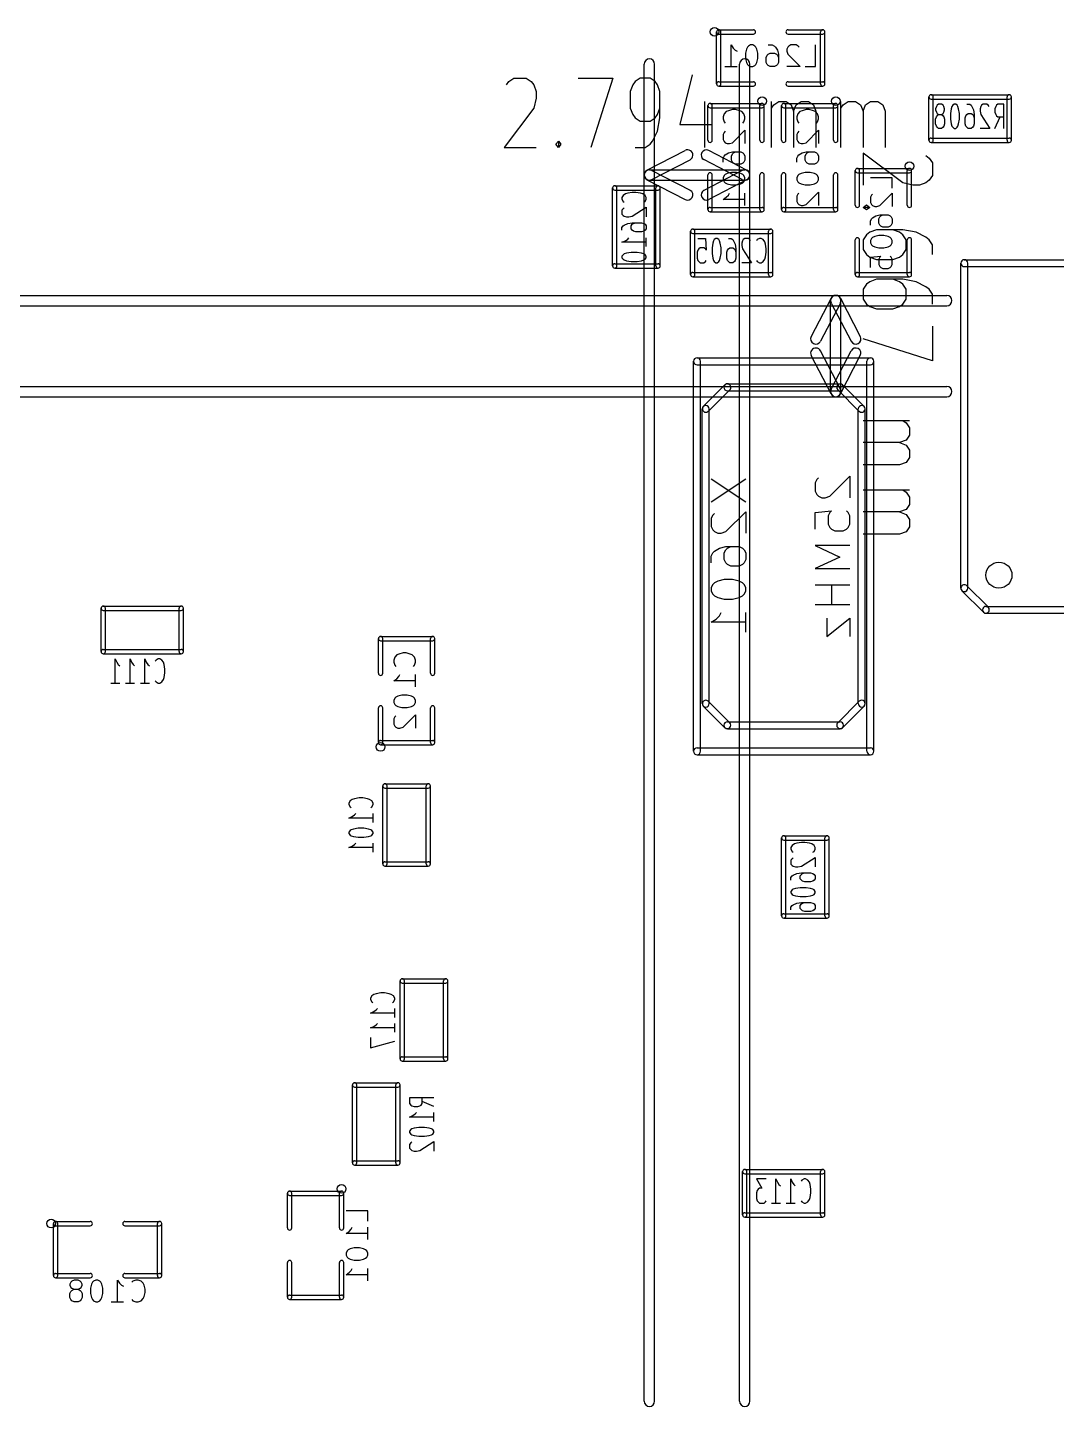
# Model space of a CAD drawing. Extents: x -29274 to 69862, y 24345 to 162744.
# Drawn here: x 21227 to 33095, y 53661 to 69570 of the extents above; entities that cross this region are included whole.
import ezdxf

# ---------------------------------------------------------------- set-up
doc = ezdxf.new("R2010")
doc.units = 0
doc.layers.add('BLACK', color=1, linetype='CONTINUOUS')

msp = doc.modelspace()

# ---------------------------------------------------------------- linework, layer by layer
at = {"layer": 'BLACK'}
for p, q in [((29200, 69545), (29600, 69545)), ((30000, 69545), (30400, 69545)), ((29175, 68920), (29175, 69520)), ((29200, 69495), (29600, 69495)), ((29225, 68920), (29225, 69520)), ((29342, 69119), (29342, 69369)), ((29342, 69369), (29366, 69333)), ((29568, 69369), (29544, 69357)), ((29592, 69369), (29568, 69369)), ((29616, 69357), (29592, 69369)), ((29770, 69369), (29818, 69369)), ((29818, 69369), (29842, 69357)), ((30000, 69495), (30400, 69495)), ((30032, 69369), (30008, 69357)), ((30092, 69369), (30032, 69369)), ((30115, 69357), (30092, 69369)), ((30317, 69119), (30317, 69369)), ((30375, 68920), (30375, 69520)), ((30425, 68920), (30425, 69520)), ((29366, 69333), (29390, 69309)), ((29390, 69309), (29413, 69297)), ((29520, 69321), (29509, 69274)), ((29509, 69274), (29509, 69214)), ((29509, 69214), (29520, 69166)), ((29532, 69345), (29520, 69321)), ((29544, 69357), (29532, 69345)), ((29628, 69345), (29616, 69357)), ((29639, 69321), (29628, 69345)), ((29651, 69274), (29639, 69321)), ((29639, 69166), (29651, 69214)), ((29651, 69214), (29651, 69274)), ((29747, 69226), (29758, 69250)), ((29747, 69166), (29747, 69226)), ((29758, 69250), (29770, 69262)), ((29770, 69262), (29794, 69274)), ((29794, 69274), (29842, 69274)), ((29842, 69357), (29854, 69345)), ((29842, 69274), (29866, 69262)), ((29854, 69345), (29877, 69309)), ((29866, 69262), (29877, 69250)), ((29877, 69309), (29889, 69262)), ((29877, 69250), (29889, 69226)), ((29889, 69262), (29889, 69166)), ((29996, 69345), (29985, 69321)), ((29985, 69321), (29985, 69297)), ((29985, 69297), (29996, 69262)), ((30008, 69357), (29996, 69345)), ((29996, 69262), (30139, 69119)), ((30127, 69345), (30115, 69357)), ((28340, 53721), (28340, 69149)), ((28460, 53721), (28460, 69149)), ((29271, 69119), (29413, 69119)), ((29440, 53721), (29440, 69149)), ((29520, 69166), (29532, 69143)), ((29532, 69143), (29544, 69131)), ((29544, 69131), (29568, 69119)), ((29560, 53721), (29560, 69149)), ((29568, 69119), (29592, 69119)), ((29592, 69119), (29616, 69131)), ((29616, 69131), (29628, 69143)), ((29628, 69143), (29639, 69166)), ((29758, 69143), (29747, 69166)), ((29770, 69131), (29758, 69143)), ((29794, 69119), (29770, 69131)), ((29842, 69119), (29794, 69119)), ((29866, 69131), (29842, 69119)), ((29877, 69143), (29866, 69131)), ((29889, 69166), (29877, 69143)), ((30139, 69119), (29985, 69119)), ((30198, 69119), (30317, 69119)), ((26751, 68909), (26780, 68947)), ((26780, 68947), (26837, 68985)), ((26837, 68985), (26980, 68985)), ((26980, 68985), (27037, 68947)), ((27037, 68947), (27066, 68909)), ((27066, 68909), (27094, 68833)), ((27580, 68985), (27980, 68985)), ((27980, 68985), (27723, 68185)), ((28208, 68909), (28179, 68833)), ((28236, 68947), (28208, 68909)), ((28294, 68985), (28236, 68947)), ((28408, 68985), (28294, 68985)), ((28465, 68947), (28408, 68985)), ((28494, 68909), (28465, 68947)), ((28522, 68833), (28494, 68909)), ((28893, 69023), (28750, 68452)), ((29200, 68945), (29600, 68945)), ((29200, 68895), (29600, 68895)), ((30000, 68945), (30400, 68945)), ((30000, 68895), (30400, 68895)), ((27094, 68757), (27066, 68642)), ((27094, 68833), (27094, 68757)), ((28179, 68833), (28179, 68642)), ((28522, 68528), (28522, 68833)), ((31625, 68270), (31625, 68770)), ((31650, 68795), (32550, 68795)), ((31650, 68745), (32550, 68745)), ((31675, 68270), (31675, 68770)), ((32525, 68270), (32525, 68770)), ((32575, 68270), (32575, 68770)), ((27066, 68642), (26723, 68185)), ((28179, 68642), (28208, 68566)), ((28494, 68566), (28522, 68642)), ((29036, 68719), (29036, 68185)), ((29075, 68270), (29075, 68670)), ((29100, 68695), (29700, 68695)), ((29100, 68645), (29700, 68645)), ((29125, 68270), (29125, 68670)), ((29263, 68576), (29251, 68540)), ((29287, 68600), (29263, 68576)), ((29311, 68611), (29287, 68600)), ((29358, 68623), (29311, 68611)), ((29394, 68623), (29358, 68623)), ((29442, 68611), (29394, 68623)), ((29465, 68600), (29442, 68611)), ((29489, 68576), (29465, 68600)), ((29501, 68540), (29489, 68576)), ((29675, 68270), (29675, 68670)), ((29725, 68270), (29725, 68670)), ((29807, 68185), (29807, 68719)), ((29807, 68642), (29835, 68680)), ((29835, 68680), (29893, 68719)), ((29893, 68719), (29978, 68719)), ((29925, 68270), (29925, 68670)), ((29950, 68695), (30550, 68695)), ((29950, 68645), (30550, 68645)), ((29975, 68270), (29975, 68670)), ((29978, 68719), (30035, 68680)), ((30035, 68680), (30064, 68604)), ((30064, 68604), (30093, 68680)), ((30064, 68604), (30064, 68185)), ((30093, 68680), (30150, 68719)), ((30113, 68576), (30101, 68540)), ((30137, 68600), (30113, 68576)), ((30161, 68611), (30137, 68600)), ((30150, 68719), (30235, 68719)), ((30208, 68623), (30161, 68611)), ((30244, 68623), (30208, 68623)), ((30235, 68719), (30293, 68680)), ((30292, 68611), (30244, 68623)), ((30315, 68600), (30292, 68611)), ((30293, 68680), (30321, 68604)), ((30339, 68576), (30315, 68600)), ((30321, 68604), (30321, 68185)), ((30351, 68540), (30339, 68576)), ((30525, 68270), (30525, 68670)), ((30575, 68270), (30575, 68670)), ((30607, 68185), (30607, 68719)), ((30607, 68642), (30635, 68680)), ((30635, 68680), (30693, 68719)), ((30693, 68719), (30778, 68719)), ((30778, 68719), (30835, 68680)), ((30835, 68680), (30864, 68604)), ((30864, 68604), (30893, 68680)), ((30864, 68604), (30864, 68185)), ((30893, 68680), (30950, 68719)), ((30950, 68719), (31035, 68719)), ((31035, 68719), (31093, 68680)), ((31093, 68680), (31121, 68604)), ((31121, 68604), (31121, 68185)), ((31710, 68660), (31702, 68633)), ((31702, 68633), (31702, 68620)), ((31702, 68620), (31710, 68593)), ((31719, 68673), (31710, 68660)), ((31710, 68593), (31719, 68580)), ((31736, 68687), (31719, 68673)), ((31719, 68580), (31736, 68567)), ((31770, 68687), (31736, 68687)), ((31788, 68673), (31770, 68687)), ((31770, 68567), (31788, 68580)), ((31796, 68660), (31788, 68673)), ((31788, 68580), (31796, 68593)), ((31805, 68633), (31796, 68660)), ((31796, 68593), (31805, 68620)), ((31805, 68620), (31805, 68633)), ((31881, 68633), (31873, 68580)), ((31873, 68580), (31873, 68513)), ((31890, 68660), (31881, 68633)), ((31899, 68673), (31890, 68660)), ((31916, 68687), (31899, 68673)), ((31933, 68687), (31916, 68687)), ((31950, 68673), (31933, 68687)), ((31959, 68660), (31950, 68673)), ((31967, 68633), (31959, 68660)), ((31976, 68580), (31967, 68633)), ((31976, 68513), (31976, 68580)), ((32061, 68687), (32095, 68687)), ((32061, 68567), (32078, 68580)), ((32078, 68580), (32112, 68580)), ((32095, 68687), (32112, 68673)), ((32112, 68673), (32121, 68660)), ((32112, 68580), (32130, 68567)), ((32121, 68660), (32138, 68620)), ((32138, 68620), (32147, 68567)), ((32223, 68660), (32215, 68633)), ((32215, 68633), (32215, 68607)), ((32215, 68607), (32223, 68567)), ((32232, 68673), (32223, 68660)), ((32249, 68687), (32232, 68673)), ((32292, 68687), (32249, 68687)), ((32309, 68673), (32292, 68687)), ((32318, 68660), (32309, 68673)), ((32395, 68660), (32386, 68633)), ((32386, 68633), (32386, 68593)), ((32386, 68593), (32395, 68567)), ((32403, 68673), (32395, 68660)), ((32421, 68687), (32403, 68673)), ((32489, 68687), (32421, 68687)), ((32489, 68407), (32489, 68687)), ((28208, 68566), (28236, 68528)), ((28236, 68528), (28294, 68490)), ((28294, 68490), (28408, 68490)), ((28408, 68490), (28465, 68528)), ((28465, 68528), (28494, 68566)), ((28494, 68376), (28522, 68528)), ((28750, 68452), (29122, 68452)), ((29251, 68540), (29251, 68516)), ((29251, 68516), (29263, 68481)), ((29263, 68481), (29275, 68469)), ((29477, 68469), (29489, 68481)), ((29489, 68481), (29501, 68516)), ((29501, 68516), (29501, 68540)), ((30101, 68540), (30101, 68516)), ((30101, 68516), (30113, 68481)), ((30113, 68481), (30125, 68469)), ((30327, 68469), (30339, 68481)), ((30339, 68481), (30351, 68516)), ((30351, 68516), (30351, 68540)), ((31702, 68513), (31710, 68540)), ((31702, 68460), (31702, 68513)), ((31710, 68433), (31702, 68460)), ((31710, 68540), (31719, 68553)), ((31719, 68420), (31710, 68433)), ((31719, 68553), (31736, 68567)), ((31736, 68407), (31719, 68420)), ((31736, 68567), (31770, 68567)), ((31770, 68567), (31788, 68553)), ((31788, 68420), (31770, 68407)), ((31788, 68553), (31796, 68540)), ((31796, 68433), (31788, 68420)), ((31796, 68540), (31805, 68513)), ((31805, 68460), (31796, 68433)), ((31805, 68513), (31805, 68460)), ((31873, 68513), (31881, 68460)), ((31881, 68460), (31890, 68433)), ((31890, 68433), (31899, 68420)), ((31899, 68420), (31916, 68407)), ((31933, 68407), (31950, 68420)), ((31950, 68420), (31959, 68433)), ((31959, 68433), (31967, 68460)), ((31967, 68460), (31976, 68513)), ((32044, 68527), (32052, 68553)), ((32044, 68460), (32044, 68527)), ((32052, 68433), (32044, 68460)), ((32052, 68553), (32061, 68567)), ((32061, 68420), (32052, 68433)), ((32078, 68407), (32061, 68420)), ((32130, 68420), (32112, 68407)), ((32130, 68567), (32138, 68553)), ((32138, 68433), (32130, 68420)), ((32138, 68553), (32147, 68527)), ((32147, 68460), (32138, 68433)), ((32147, 68567), (32147, 68460)), ((32223, 68567), (32326, 68407)), ((32386, 68407), (32446, 68540)), ((32395, 68567), (32403, 68553)), ((32403, 68553), (32421, 68540)), ((32421, 68540), (32489, 68540)), ((27322, 68223), (27351, 68261)), ((27351, 68261), (27379, 68223)), ((27351, 68261), (27351, 68185)), ((28408, 68223), (28436, 68261)), ((28436, 68261), (28494, 68376)), ((29263, 68361), (29251, 68338)), ((29251, 68338), (29251, 68278)), ((29251, 68278), (29263, 68254)), ((29275, 68373), (29263, 68361)), ((29263, 68254), (29275, 68242)), ((29358, 68242), (29501, 68385)), ((29501, 68385), (29501, 68231)), ((30113, 68361), (30101, 68338)), ((30101, 68338), (30101, 68278)), ((30101, 68278), (30113, 68254)), ((30125, 68373), (30113, 68361)), ((30113, 68254), (30125, 68242)), ((30208, 68242), (30351, 68385)), ((30351, 68385), (30351, 68231)), ((31650, 68295), (32550, 68295)), ((31770, 68407), (31736, 68407)), ((31916, 68407), (31933, 68407)), ((32112, 68407), (32078, 68407)), ((32326, 68407), (32215, 68407)), ((26723, 68185), (27094, 68185)), ((27351, 68185), (27322, 68223)), ((27379, 68223), (27351, 68185)), ((28236, 68185), (28351, 68185)), ((28351, 68185), (28408, 68223)), ((28372, 67923), (28814, 68152)), ((29527, 67922), (29085, 68152)), ((29263, 68088), (29275, 68100)), ((29275, 68242), (29299, 68231)), ((29275, 68100), (29311, 68123)), ((29299, 68231), (29323, 68231)), ((29311, 68123), (29358, 68135)), ((29323, 68231), (29358, 68242)), ((29346, 68088), (29358, 68112)), ((29358, 68135), (29454, 68135)), ((29358, 68112), (29370, 68123)), ((29370, 68123), (29394, 68135)), ((29454, 68135), (29477, 68123)), ((29477, 68123), (29489, 68112)), ((29489, 68112), (29501, 68088)), ((30113, 68088), (30125, 68100)), ((30125, 68242), (30149, 68231)), ((30125, 68100), (30161, 68123)), ((30149, 68231), (30173, 68231)), ((30161, 68123), (30208, 68135)), ((30173, 68231), (30208, 68242)), ((30196, 68088), (30208, 68112)), ((30208, 68135), (30304, 68135)), ((30208, 68112), (30220, 68123)), ((30220, 68123), (30244, 68135)), ((30304, 68135), (30327, 68123)), ((30327, 68123), (30339, 68112)), ((30339, 68112), (30351, 68088)), ((31323, 67779), (30866, 68122)), ((30866, 68122), (30866, 67751)), ((31590, 68094), (31628, 68065)), ((31650, 68245), (32550, 68245)), ((28428, 67816), (28870, 68045)), ((29471, 67816), (29029, 68046)), ((29251, 68064), (29263, 68088)), ((29251, 68016), (29251, 68064)), ((29346, 68040), (29346, 68088)), ((29358, 68016), (29346, 68040)), ((29370, 68004), (29358, 68016)), ((29394, 67993), (29370, 68004)), ((29454, 67993), (29394, 67993)), ((29477, 68004), (29454, 67993)), ((29489, 68016), (29477, 68004)), ((29501, 68040), (29489, 68016)), ((29501, 68088), (29501, 68040)), ((30101, 68064), (30113, 68088)), ((30101, 68016), (30101, 68064)), ((30196, 68040), (30196, 68088)), ((30208, 68016), (30196, 68040)), ((30220, 68004), (30208, 68016)), ((30244, 67993), (30220, 68004)), ((30304, 67993), (30244, 67993)), ((30327, 68004), (30304, 67993)), ((30339, 68016), (30327, 68004)), ((30351, 68040), (30339, 68016)), ((30351, 68088), (30351, 68040)), ((30800, 67945), (31400, 67945)), ((31628, 68065), (31666, 68008)), ((31666, 68008), (31666, 67865)), ((28372, 67815), (28814, 67586)), ((28400, 67929), (29500, 67929)), ((28400, 67809), (29500, 67809)), ((28428, 67922), (28870, 67693)), ((29471, 67922), (29029, 67692)), ((29075, 67470), (29075, 67870)), ((29527, 67816), (29085, 67586)), ((29125, 67470), (29125, 67870)), ((29263, 67862), (29251, 67838)), ((29251, 67838), (29251, 67814)), ((29251, 67814), (29263, 67790)), ((29275, 67874), (29263, 67862)), ((29263, 67790), (29275, 67778)), ((29299, 67885), (29275, 67874)), ((29275, 67778), (29299, 67766)), ((29346, 67897), (29299, 67885)), ((29406, 67897), (29346, 67897)), ((29454, 67885), (29406, 67897)), ((29477, 67874), (29454, 67885)), ((29454, 67766), (29477, 67778)), ((29489, 67862), (29477, 67874)), ((29477, 67778), (29489, 67790)), ((29501, 67838), (29489, 67862)), ((29489, 67790), (29501, 67814)), ((29501, 67814), (29501, 67838)), ((29675, 67470), (29675, 67870)), ((29725, 67470), (29725, 67870)), ((29925, 67470), (29925, 67870)), ((29975, 67470), (29975, 67870)), ((30113, 67862), (30101, 67838)), ((30101, 67838), (30101, 67814)), ((30101, 67814), (30113, 67790)), ((30125, 67874), (30113, 67862)), ((30113, 67790), (30125, 67778)), ((30149, 67885), (30125, 67874)), ((30125, 67778), (30149, 67766)), ((30196, 67897), (30149, 67885)), ((30256, 67897), (30196, 67897)), ((30304, 67885), (30256, 67897)), ((30327, 67874), (30304, 67885)), ((30304, 67766), (30327, 67778)), ((30339, 67862), (30327, 67874)), ((30327, 67778), (30339, 67790)), ((30351, 67838), (30339, 67862)), ((30339, 67790), (30351, 67814)), ((30351, 67814), (30351, 67838)), ((30525, 67470), (30525, 67870)), ((30575, 67470), (30575, 67870)), ((30775, 67520), (30775, 67920)), ((30800, 67895), (31400, 67895)), ((30825, 67520), (30825, 67920)), ((31201, 67837), (30951, 67837)), ((31201, 67718), (31201, 67837)), ((31438, 67751), (31323, 67779)), ((31375, 67520), (31375, 67920)), ((31425, 67520), (31425, 67920)), ((31590, 67779), (31514, 67751)), ((31628, 67808), (31590, 67779)), ((31666, 67865), (31628, 67808)), ((27975, 66820), (27975, 67720)), ((28000, 67745), (28500, 67745)), ((28000, 67695), (28500, 67695)), ((28025, 66820), (28025, 67720)), ((28097, 67633), (28083, 67608)), ((28123, 67651), (28097, 67633)), ((28150, 67659), (28123, 67651)), ((28203, 67668), (28150, 67659)), ((28243, 67668), (28203, 67668)), ((28297, 67659), (28243, 67668)), ((28323, 67651), (28297, 67659)), ((28350, 67633), (28323, 67651)), ((28363, 67608), (28350, 67633)), ((28475, 66820), (28475, 67720)), ((28525, 66820), (28525, 67720)), ((29287, 67612), (29311, 67636)), ((29299, 67766), (29346, 67755)), ((29311, 67636), (29323, 67659)), ((29346, 67755), (29406, 67755)), ((29406, 67755), (29454, 67766)), ((29501, 67517), (29501, 67659)), ((30113, 67647), (30101, 67624)), ((30101, 67624), (30101, 67564)), ((30125, 67659), (30113, 67647)), ((30149, 67766), (30196, 67755)), ((30196, 67755), (30256, 67755)), ((30208, 67528), (30351, 67671)), ((30256, 67755), (30304, 67766)), ((30351, 67671), (30351, 67517)), ((30963, 67635), (30951, 67612)), ((30975, 67647), (30963, 67635)), ((31058, 67516), (31201, 67659)), ((31201, 67659), (31201, 67505)), ((31514, 67751), (31438, 67751)), ((28083, 67608), (28083, 67591)), ((28083, 67591), (28097, 67565)), ((28097, 67479), (28083, 67462)), ((28083, 67462), (28083, 67419)), ((28097, 67565), (28110, 67556)), ((28110, 67488), (28097, 67479)), ((28203, 67393), (28363, 67496)), ((28337, 67556), (28350, 67565)), ((28350, 67565), (28363, 67591)), ((28363, 67591), (28363, 67608)), ((28363, 67496), (28363, 67385)), ((29100, 67495), (29700, 67495)), ((29251, 67588), (29287, 67612)), ((29501, 67588), (29251, 67588)), ((29950, 67495), (30550, 67495)), ((30101, 67564), (30113, 67540)), ((30113, 67540), (30125, 67528)), ((30125, 67528), (30149, 67517)), ((30149, 67517), (30173, 67517)), ((30173, 67517), (30208, 67528)), ((30866, 67494), (30904, 67523)), ((30904, 67466), (30866, 67494)), ((30942, 67494), (30866, 67494)), ((30904, 67523), (30942, 67494)), ((30942, 67494), (30904, 67466)), ((30951, 67612), (30951, 67552)), ((30951, 67552), (30963, 67528)), ((30963, 67528), (30975, 67516)), ((30975, 67516), (30999, 67505)), ((30999, 67505), (31023, 67505)), ((31023, 67505), (31058, 67516)), ((28083, 67419), (28097, 67402)), ((28097, 67402), (28110, 67393)), ((28110, 67393), (28137, 67385)), ((28110, 67291), (28150, 67308)), ((28137, 67385), (28163, 67385)), ((28150, 67308), (28203, 67317)), ((28163, 67385), (28203, 67393)), ((28190, 67282), (28203, 67300)), ((28203, 67317), (28310, 67317)), ((28203, 67300), (28217, 67308)), ((28217, 67308), (28243, 67317)), ((28310, 67317), (28337, 67308)), ((28337, 67308), (28350, 67300)), ((28350, 67300), (28363, 67282)), ((29100, 67445), (29700, 67445)), ((29950, 67445), (30550, 67445)), ((30951, 67338), (30963, 67362)), ((30951, 67290), (30951, 67338)), ((30963, 67362), (30975, 67374)), ((30975, 67374), (31011, 67397)), ((31011, 67397), (31058, 67409)), ((31046, 67362), (31058, 67386)), ((31046, 67314), (31046, 67362)), ((31058, 67290), (31046, 67314)), ((31058, 67409), (31154, 67409)), ((31058, 67386), (31070, 67397)), ((31070, 67397), (31094, 67409)), ((31154, 67409), (31177, 67397)), ((31177, 67397), (31189, 67386)), ((31189, 67386), (31201, 67362)), ((31201, 67314), (31189, 67290)), ((31201, 67362), (31201, 67314)), ((28083, 67265), (28097, 67282)), ((28083, 67231), (28083, 67265)), ((28097, 67282), (28110, 67291)), ((28150, 67129), (28163, 67146)), ((28190, 67248), (28190, 67282)), ((28203, 67231), (28190, 67248)), ((28217, 67222), (28203, 67231)), ((28243, 67214), (28217, 67222)), ((28310, 67214), (28243, 67214)), ((28337, 67222), (28310, 67214)), ((28350, 67231), (28337, 67222)), ((28363, 67248), (28350, 67231)), ((28363, 67282), (28363, 67248)), ((28363, 67043), (28363, 67146)), ((28875, 66720), (28875, 67220)), ((28900, 67245), (29800, 67245)), ((28900, 67195), (29800, 67195)), ((28925, 66720), (28925, 67220)), ((28960, 67137), (29046, 67137)), ((29046, 67137), (29055, 67003)), ((29166, 67137), (29149, 67123)), ((29183, 67137), (29166, 67137)), ((29200, 67123), (29183, 67137)), ((29311, 67137), (29345, 67137)), ((29345, 67137), (29362, 67123)), ((29499, 67137), (29482, 67123)), ((29542, 67137), (29499, 67137)), ((29559, 67123), (29542, 67137)), ((29671, 67137), (29645, 67123)), ((29688, 67137), (29671, 67137)), ((29713, 67123), (29688, 67137)), ((29775, 66720), (29775, 67220)), ((29825, 66720), (29825, 67220)), ((30904, 67180), (30866, 67122)), ((30942, 67208), (30904, 67180)), ((31019, 67237), (30942, 67208)), ((30963, 67136), (30951, 67112)), ((30975, 67148), (30963, 67136)), ((30999, 67159), (30975, 67148)), ((31046, 67171), (30999, 67159)), ((31323, 67237), (31019, 67237)), ((31106, 67171), (31046, 67171)), ((31070, 67278), (31058, 67290)), ((31094, 67267), (31070, 67278)), ((31154, 67267), (31094, 67267)), ((31154, 67159), (31106, 67171)), ((31177, 67278), (31154, 67267)), ((31177, 67148), (31154, 67159)), ((31189, 67290), (31177, 67278)), ((31189, 67136), (31177, 67148)), ((31201, 67112), (31189, 67136)), ((31285, 67208), (31209, 67237)), ((31323, 67180), (31285, 67208)), ((31476, 67208), (31323, 67237)), ((31361, 67122), (31323, 67180)), ((31590, 67151), (31476, 67208)), ((31628, 67122), (31590, 67151)), ((28083, 67094), (28123, 67111)), ((28363, 67094), (28083, 67094)), ((28123, 67111), (28150, 67129)), ((28960, 67003), (28952, 66977)), ((28952, 66977), (28952, 66910)), ((28969, 67017), (28960, 67003)), ((28986, 67030), (28969, 67017)), ((29029, 67030), (28986, 67030)), ((29046, 67017), (29029, 67030)), ((29055, 67003), (29046, 67017)), ((29131, 67083), (29123, 67030)), ((29123, 67030), (29123, 66963)), ((29140, 67110), (29131, 67083)), ((29149, 67123), (29140, 67110)), ((29209, 67110), (29200, 67123)), ((29217, 67083), (29209, 67110)), ((29226, 67030), (29217, 67083)), ((29226, 66963), (29226, 67030)), ((29294, 66977), (29302, 67003)), ((29294, 66910), (29294, 66977)), ((29302, 67003), (29311, 67017)), ((29311, 67017), (29328, 67030)), ((29328, 67030), (29362, 67030)), ((29362, 67123), (29371, 67110)), ((29362, 67030), (29380, 67017)), ((29371, 67110), (29388, 67070)), ((29380, 67017), (29388, 67003)), ((29388, 67070), (29397, 67017)), ((29388, 67003), (29397, 66977)), ((29397, 67017), (29397, 66910)), ((29473, 67110), (29465, 67083)), ((29465, 67083), (29465, 67057)), ((29465, 67057), (29473, 67017)), ((29482, 67123), (29473, 67110)), ((29473, 67017), (29576, 66857)), ((29568, 67110), (29559, 67123)), ((29645, 67123), (29636, 67110)), ((29731, 67097), (29713, 67123)), ((29739, 67070), (29731, 67097)), ((29748, 67017), (29739, 67070)), ((29739, 66923), (29748, 66977)), ((29748, 66977), (29748, 67017)), ((30775, 66720), (30775, 67120)), ((30825, 66720), (30825, 67120)), ((30866, 67122), (30866, 67008)), ((30866, 67008), (30904, 66951)), ((30951, 67112), (30951, 67088)), ((30951, 67088), (30963, 67064)), ((30963, 67064), (30975, 67052)), ((30975, 67052), (30999, 67040)), ((30999, 67040), (31046, 67029)), ((31046, 67029), (31106, 67029)), ((31106, 67029), (31154, 67040)), ((31154, 67040), (31177, 67052)), ((31177, 67052), (31189, 67064)), ((31189, 67064), (31201, 67088)), ((31201, 67088), (31201, 67112)), ((31323, 66951), (31361, 67008)), ((31361, 67008), (31361, 67122)), ((31375, 66720), (31375, 67120)), ((31425, 66720), (31425, 67120)), ((31666, 67065), (31628, 67122)), ((31666, 66951), (31666, 67065)), ((28000, 66845), (28500, 66845)), ((28097, 66949), (28083, 66932)), ((28083, 66932), (28083, 66915)), ((28083, 66915), (28097, 66898)), ((28110, 66958), (28097, 66949)), ((28097, 66898), (28110, 66889)), ((28137, 66966), (28110, 66958)), ((28110, 66889), (28137, 66880)), ((28190, 66975), (28137, 66966)), ((28137, 66880), (28190, 66872)), ((28257, 66975), (28190, 66975)), ((28190, 66872), (28257, 66872)), ((28310, 66966), (28257, 66975)), ((28257, 66872), (28310, 66880)), ((28337, 66958), (28310, 66966)), ((28310, 66880), (28337, 66889)), ((28350, 66949), (28337, 66958)), ((28337, 66889), (28350, 66898)), ((28363, 66932), (28350, 66949)), ((28350, 66898), (28363, 66915)), ((28363, 66915), (28363, 66932)), ((28952, 66910), (28960, 66883)), ((28960, 66883), (28969, 66870)), ((28969, 66870), (28986, 66857)), ((28986, 66857), (29029, 66857)), ((29029, 66857), (29046, 66870)), ((29046, 66870), (29055, 66883)), ((29123, 66963), (29131, 66910)), ((29131, 66910), (29140, 66883)), ((29140, 66883), (29149, 66870)), ((29149, 66870), (29166, 66857)), ((29166, 66857), (29183, 66857)), ((29183, 66857), (29200, 66870)), ((29200, 66870), (29209, 66883)), ((29209, 66883), (29217, 66910)), ((29217, 66910), (29226, 66963)), ((29302, 66883), (29294, 66910)), ((29311, 66870), (29302, 66883)), ((29328, 66857), (29311, 66870)), ((29362, 66857), (29328, 66857)), ((29380, 66870), (29362, 66857)), ((29388, 66883), (29380, 66870)), ((29397, 66910), (29388, 66883)), ((29576, 66857), (29465, 66857)), ((29636, 66883), (29645, 66870)), ((29645, 66870), (29671, 66857)), ((29671, 66857), (29688, 66857)), ((29688, 66857), (29713, 66870)), ((29713, 66870), (29731, 66897)), ((29731, 66897), (29739, 66923)), ((30904, 66951), (30942, 66922)), ((30942, 66922), (31019, 66894)), ((30951, 66921), (31070, 66933)), ((30951, 66802), (30951, 66921)), ((31019, 66894), (31209, 66894)), ((31058, 66921), (31046, 66898)), ((31046, 66898), (31046, 66838)), ((31046, 66838), (31058, 66814)), ((31070, 66933), (31058, 66921)), ((31189, 66921), (31177, 66933)), ((31201, 66898), (31189, 66921)), ((31189, 66814), (31201, 66838)), ((31201, 66838), (31201, 66898)), ((31209, 66894), (31285, 66922)), ((31285, 66922), (31323, 66951)), ((31992, 63102), (31992, 66852)), ((32032, 66892), (36032, 66892)), ((32072, 63102), (32072, 66852)), ((28000, 66795), (28500, 66795)), ((28900, 66745), (29800, 66745)), ((28900, 66695), (29800, 66695)), ((30800, 66745), (31400, 66745)), ((30800, 66695), (31400, 66695)), ((31019, 66666), (30942, 66637)), ((31323, 66666), (31019, 66666)), ((31058, 66814), (31070, 66802)), ((31070, 66802), (31094, 66791)), ((31094, 66791), (31154, 66791)), ((31154, 66791), (31177, 66802)), ((31177, 66802), (31189, 66814)), ((31285, 66637), (31209, 66666)), ((31476, 66637), (31323, 66666)), ((32032, 66812), (36032, 66812)), ((30904, 66609), (30866, 66551)), ((30866, 66551), (30866, 66437)), ((30942, 66637), (30904, 66609)), ((31323, 66609), (31285, 66637)), ((31361, 66551), (31323, 66609)), ((31361, 66437), (31361, 66551)), ((31590, 66580), (31476, 66637)), ((31628, 66551), (31590, 66580)), ((31666, 66494), (31628, 66551)), ((16700, 66480), (31830, 66480)), ((16700, 66360), (31830, 66360)), ((30496, 66448), (30267, 66006)), ((30603, 66392), (30374, 65950)), ((30490, 65370), (30490, 66420)), ((30497, 66392), (30727, 65950)), ((30603, 66448), (30833, 66006)), ((30610, 65370), (30610, 66420)), ((30866, 66437), (30904, 66380)), ((30904, 66380), (30942, 66351)), ((30942, 66351), (31019, 66323)), ((31209, 66323), (31285, 66351)), ((31285, 66351), (31323, 66380)), ((31323, 66380), (31361, 66437)), ((31666, 66380), (31666, 66494)), ((31019, 66323), (31209, 66323)), ((31666, 66123), (31666, 65723)), ((31666, 65723), (30866, 65980)), ((28910, 61220), (28910, 65720)), ((28950, 65760), (30950, 65760)), ((28990, 61220), (28990, 65720)), ((30496, 65343), (30267, 65785)), ((30603, 65399), (30374, 65841)), ((30497, 65399), (30727, 65841)), ((30603, 65343), (30833, 65785)), ((30910, 61220), (30910, 65720)), ((30990, 61220), (30990, 65720)), ((28950, 65680), (30950, 65680)), ((16700, 65430), (31830, 65430)), ((29022, 65199), (29271, 65448)), ((29079, 65142), (29328, 65391)), ((29300, 65460), (30600, 65460)), ((30572, 65391), (30821, 65142)), ((30629, 65448), (30878, 65199)), ((16700, 65310), (31830, 65310)), ((29300, 65380), (30600, 65380)), ((29010, 61770), (29010, 65170)), ((29090, 61770), (29090, 65170)), ((30810, 61770), (30810, 65170)), ((30890, 61770), (30890, 65170)), ((30866, 65038), (31400, 65038)), ((31323, 65038), (31361, 65010)), ((31361, 65010), (31400, 64952)), ((31400, 64952), (31400, 64867)), ((31285, 64781), (30866, 64781)), ((31361, 64810), (31285, 64781)), ((31285, 64781), (31361, 64752)), ((31400, 64867), (31361, 64810)), ((31361, 64752), (31400, 64695)), ((31400, 64610), (31361, 64552)), ((31400, 64695), (31400, 64610)), ((31285, 64524), (30866, 64524)), ((31361, 64552), (31285, 64524)), ((29112, 64365), (29512, 64098)), ((29112, 64098), (29512, 64365)), ((30331, 64356), (30312, 64318)), ((30312, 64318), (30312, 64222)), ((30350, 64375), (30331, 64356)), ((30483, 64165), (30712, 64394)), ((30712, 64394), (30712, 64146)), ((30312, 64222), (30331, 64184)), ((30331, 64184), (30350, 64165)), ((30350, 64165), (30388, 64146)), ((30388, 64146), (30426, 64146)), ((30426, 64146), (30483, 64165)), ((30866, 64238), (31400, 64238)), ((31323, 64238), (31361, 64210)), ((31361, 64210), (31400, 64152)), ((31400, 64152), (31400, 64067)), ((29150, 63965), (29131, 63946)), ((29283, 63755), (29512, 63984)), ((29512, 63984), (29512, 63736)), ((30312, 63975), (30502, 63994)), ((30312, 63784), (30312, 63975)), ((30483, 63975), (30464, 63937)), ((30502, 63994), (30483, 63975)), ((30693, 63975), (30674, 63994)), ((30712, 63937), (30693, 63975)), ((31285, 63981), (30866, 63981)), ((31361, 64010), (31285, 63981)), ((31285, 63981), (31361, 63952)), ((31400, 64067), (31361, 64010)), ((29131, 63946), (29112, 63908)), ((29112, 63908), (29112, 63812)), ((29112, 63812), (29131, 63774)), ((30464, 63937), (30464, 63841)), ((30464, 63841), (30483, 63803)), ((30483, 63803), (30502, 63784)), ((30674, 63784), (30693, 63803)), ((30693, 63803), (30712, 63841)), ((30712, 63841), (30712, 63937)), ((31361, 63952), (31400, 63895)), ((31400, 63810), (31361, 63752)), ((31400, 63895), (31400, 63810)), ((29131, 63774), (29150, 63755)), ((29150, 63755), (29188, 63736)), ((29188, 63736), (29226, 63736)), ((29226, 63736), (29283, 63755)), ((30502, 63784), (30540, 63765)), ((30540, 63765), (30636, 63765)), ((30636, 63765), (30674, 63784)), ((31285, 63724), (30866, 63724)), ((31361, 63752), (31285, 63724)), ((29112, 63470), (29131, 63508)), ((29131, 63508), (29150, 63527)), ((29150, 63527), (29207, 63565)), ((29207, 63565), (29283, 63584)), ((29264, 63508), (29283, 63546)), ((29264, 63431), (29264, 63508)), ((29283, 63584), (29436, 63584)), ((29283, 63546), (29302, 63565)), ((29302, 63565), (29340, 63584)), ((29436, 63584), (29474, 63565)), ((29474, 63565), (29493, 63546)), ((29493, 63546), (29512, 63508)), ((29512, 63508), (29512, 63431)), ((30712, 63594), (30312, 63594)), ((30312, 63594), (30598, 63460)), ((29112, 63393), (29112, 63470)), ((29283, 63393), (29264, 63431)), ((29302, 63374), (29283, 63393)), ((29340, 63355), (29302, 63374)), ((29436, 63355), (29340, 63355)), ((29474, 63374), (29436, 63355)), ((29493, 63393), (29474, 63374)), ((29512, 63431), (29493, 63393)), ((30598, 63460), (30312, 63327)), ((30312, 63327), (30712, 63327)), ((29150, 63165), (29131, 63146)), ((29188, 63184), (29150, 63165)), ((29264, 63203), (29188, 63184)), ((29360, 63203), (29264, 63203)), ((29436, 63184), (29360, 63203)), ((29474, 63165), (29436, 63184)), ((29493, 63146), (29474, 63165)), ((29131, 63146), (29112, 63108)), ((29112, 63108), (29112, 63069)), ((29112, 63069), (29131, 63031)), ((29131, 63031), (29150, 63012)), ((29150, 63012), (29188, 62993)), ((29436, 62993), (29474, 63012)), ((29474, 63012), (29493, 63031)), ((29512, 63108), (29493, 63146)), ((29493, 63031), (29512, 63069)), ((29512, 63069), (29512, 63108)), ((30712, 63137), (30312, 63137)), ((30502, 63137), (30502, 62908)), ((32253, 62824), (32004, 63073)), ((32310, 62881), (32061, 63130)), ((22075, 62370), (22075, 62870)), ((22100, 62895), (23000, 62895)), ((22100, 62845), (23000, 62845)), ((22125, 62370), (22125, 62870)), ((22975, 62370), (22975, 62870)), ((23025, 62370), (23025, 62870)), ((29188, 62993), (29264, 62974)), ((29264, 62974), (29360, 62974)), ((29360, 62974), (29436, 62993)), ((30712, 62908), (30312, 62908)), ((32282, 62892), (36032, 62892)), ((29112, 62708), (29169, 62746)), ((29512, 62708), (29112, 62708)), ((29169, 62746), (29207, 62784)), ((29207, 62784), (29226, 62822)), ((29512, 62593), (29512, 62822)), ((30445, 62756), (30445, 62546)), ((30445, 62546), (30712, 62756)), ((30712, 62756), (30712, 62546)), ((32282, 62812), (36032, 62812)), ((25300, 62545), (25900, 62545)), ((22100, 62395), (23000, 62395)), ((25275, 62120), (25275, 62520)), ((25300, 62495), (25900, 62495)), ((25325, 62120), (25325, 62520)), ((25875, 62120), (25875, 62520)), ((25925, 62120), (25925, 62520)), ((22100, 62345), (23000, 62345)), ((22238, 62007), (22238, 62287)), ((22238, 62287), (22255, 62247)), ((22255, 62247), (22273, 62220)), ((22273, 62220), (22290, 62207)), ((22409, 62007), (22409, 62287)), ((22409, 62287), (22426, 62247)), ((22426, 62247), (22444, 62220)), ((22444, 62220), (22461, 62207)), ((22580, 62007), (22580, 62287)), ((22580, 62287), (22597, 62247)), ((22597, 62247), (22615, 62220)), ((22615, 62220), (22632, 62207)), ((22709, 62273), (22700, 62260)), ((22735, 62287), (22709, 62273)), ((22752, 62287), (22735, 62287)), ((22777, 62273), (22752, 62287)), ((22795, 62247), (22777, 62273)), ((22803, 62220), (22795, 62247)), ((22812, 62167), (22803, 62220)), ((25463, 62307), (25451, 62271)), ((25451, 62271), (25451, 62247)), ((25451, 62247), (25463, 62212)), ((25487, 62331), (25463, 62307)), ((25463, 62212), (25475, 62200)), ((25511, 62342), (25487, 62331)), ((25558, 62354), (25511, 62342)), ((25594, 62354), (25558, 62354)), ((25642, 62342), (25594, 62354)), ((25665, 62331), (25642, 62342)), ((25689, 62307), (25665, 62331)), ((25677, 62200), (25689, 62212)), ((25701, 62271), (25689, 62307)), ((25689, 62212), (25701, 62247)), ((25701, 62247), (25701, 62271)), ((22777, 62020), (22795, 62047)), ((22795, 62047), (22803, 62073)), ((22803, 62073), (22812, 62127)), ((22812, 62127), (22812, 62167)), ((25451, 62033), (25487, 62057)), ((25487, 62057), (25511, 62081)), ((25511, 62081), (25523, 62104)), ((25701, 61962), (25701, 62104)), ((22187, 62007), (22290, 62007)), ((22358, 62007), (22461, 62007)), ((22529, 62007), (22632, 62007)), ((22700, 62033), (22709, 62020)), ((22709, 62020), (22735, 62007)), ((22735, 62007), (22752, 62007)), ((22752, 62007), (22777, 62020)), ((25701, 62033), (25451, 62033)), ((25463, 61831), (25451, 61807)), ((25451, 61807), (25451, 61783)), ((25451, 61783), (25463, 61759)), ((25475, 61843), (25463, 61831)), ((25463, 61759), (25475, 61747)), ((25499, 61854), (25475, 61843)), ((25475, 61747), (25499, 61735)), ((25546, 61866), (25499, 61854)), ((25499, 61735), (25546, 61724)), ((25606, 61866), (25546, 61866)), ((25654, 61854), (25606, 61866)), ((25606, 61724), (25654, 61735)), ((25677, 61843), (25654, 61854)), ((25654, 61735), (25677, 61747)), ((25689, 61831), (25677, 61843)), ((25677, 61747), (25689, 61759)), ((25701, 61807), (25689, 61831)), ((25689, 61759), (25701, 61783)), ((25701, 61783), (25701, 61807)), ((29271, 61492), (29022, 61741)), ((29328, 61549), (29079, 61798)), ((30821, 61798), (30572, 61549)), ((30878, 61741), (30629, 61492)), ((25275, 61320), (25275, 61720)), ((25325, 61320), (25325, 61720)), ((25463, 61616), (25451, 61593)), ((25451, 61593), (25451, 61533)), ((25475, 61628), (25463, 61616)), ((25546, 61724), (25606, 61724)), ((25558, 61497), (25701, 61640)), ((25701, 61640), (25701, 61486)), ((25875, 61320), (25875, 61720)), ((25925, 61320), (25925, 61720)), ((25451, 61533), (25463, 61509)), ((25463, 61509), (25475, 61497)), ((25475, 61497), (25499, 61486)), ((25499, 61486), (25523, 61486)), ((25523, 61486), (25558, 61497)), ((29300, 61560), (30600, 61560)), ((29300, 61480), (30600, 61480)), ((25300, 61345), (25900, 61345)), ((25300, 61295), (25900, 61295)), ((28950, 61260), (30950, 61260)), ((28950, 61180), (30950, 61180)), ((25325, 59920), (25325, 60820)), ((25350, 60845), (25850, 60845)), ((25350, 60795), (25850, 60795)), ((25375, 59920), (25375, 60820)), ((25825, 59920), (25825, 60820)), ((25875, 59920), (25875, 60820)), ((24947, 60647), (24933, 60622)), ((24933, 60622), (24933, 60605)), ((24973, 60665), (24947, 60647)), ((25000, 60673), (24973, 60665)), ((25053, 60682), (25000, 60673)), ((25093, 60682), (25053, 60682)), ((25147, 60673), (25093, 60682)), ((25173, 60665), (25147, 60673)), ((25200, 60647), (25173, 60665)), ((25213, 60622), (25200, 60647)), ((25213, 60605), (25213, 60622)), ((24933, 60605), (24947, 60579)), ((24933, 60450), (24973, 60467)), ((24947, 60579), (24960, 60570)), ((24973, 60467), (25000, 60485)), ((25000, 60485), (25013, 60502)), ((25187, 60570), (25200, 60579)), ((25200, 60579), (25213, 60605)), ((25213, 60399), (25213, 60502)), ((25213, 60450), (24933, 60450)), ((24947, 60305), (24933, 60288)), ((24960, 60314), (24947, 60305)), ((24987, 60322), (24960, 60314)), ((25040, 60331), (24987, 60322)), ((25107, 60331), (25040, 60331)), ((25160, 60322), (25107, 60331)), ((25187, 60314), (25160, 60322)), ((25200, 60305), (25187, 60314)), ((25213, 60288), (25200, 60305)), ((24933, 60288), (24933, 60271)), ((24933, 60271), (24947, 60254)), ((24947, 60254), (24960, 60245)), ((24960, 60245), (24987, 60236)), ((24973, 60125), (25000, 60143)), ((24987, 60236), (25040, 60228)), ((25000, 60143), (25013, 60160)), ((25040, 60228), (25107, 60228)), ((25107, 60228), (25160, 60236)), ((25160, 60236), (25187, 60245)), ((25187, 60245), (25200, 60254)), ((25200, 60254), (25213, 60271)), ((25213, 60271), (25213, 60288)), ((25213, 60057), (25213, 60160)), ((29925, 59320), (29925, 60220)), ((29950, 60245), (30450, 60245)), ((29950, 60195), (30450, 60195)), ((29975, 59320), (29975, 60220)), ((30073, 60151), (30047, 60133)), ((30100, 60159), (30073, 60151)), ((30153, 60168), (30100, 60159)), ((30193, 60168), (30153, 60168)), ((30247, 60159), (30193, 60168)), ((30273, 60151), (30247, 60159)), ((30300, 60133), (30273, 60151)), ((30425, 59320), (30425, 60220)), ((30475, 59320), (30475, 60220)), ((24933, 60108), (24973, 60125)), ((25213, 60108), (24933, 60108)), ((30047, 60133), (30033, 60108)), ((30033, 60108), (30033, 60091)), ((30033, 60091), (30047, 60065)), ((30047, 59979), (30033, 59962)), ((30047, 60065), (30060, 60056)), ((30060, 59988), (30047, 59979)), ((30153, 59893), (30313, 59996)), ((30287, 60056), (30300, 60065)), ((30313, 60108), (30300, 60133)), ((30300, 60065), (30313, 60091)), ((30313, 60091), (30313, 60108)), ((30313, 59996), (30313, 59885)), ((25350, 59945), (25850, 59945)), ((25350, 59895), (25850, 59895)), ((30033, 59962), (30033, 59919)), ((30033, 59919), (30047, 59902)), ((30047, 59902), (30060, 59893)), ((30060, 59893), (30087, 59885)), ((30087, 59885), (30113, 59885)), ((30113, 59885), (30153, 59893)), ((30033, 59765), (30047, 59782)), ((30033, 59731), (30033, 59765)), ((30047, 59782), (30060, 59791)), ((30060, 59791), (30100, 59808)), ((30100, 59808), (30153, 59817)), ((30140, 59782), (30153, 59800)), ((30140, 59748), (30140, 59782)), ((30153, 59731), (30140, 59748)), ((30153, 59817), (30260, 59817)), ((30153, 59800), (30167, 59808)), ((30167, 59722), (30153, 59731)), ((30167, 59808), (30193, 59817)), ((30193, 59714), (30167, 59722)), ((30260, 59714), (30193, 59714)), ((30260, 59817), (30287, 59808)), ((30287, 59722), (30260, 59714)), ((30287, 59808), (30300, 59800)), ((30300, 59731), (30287, 59722)), ((30300, 59800), (30313, 59782)), ((30313, 59748), (30300, 59731)), ((30313, 59782), (30313, 59748)), ((30047, 59620), (30033, 59603)), ((30033, 59603), (30033, 59586)), ((30033, 59586), (30047, 59569)), ((30060, 59629), (30047, 59620)), ((30047, 59569), (30060, 59560)), ((30087, 59637), (30060, 59629)), ((30060, 59560), (30087, 59551)), ((30140, 59646), (30087, 59637)), ((30087, 59551), (30140, 59543)), ((30207, 59646), (30140, 59646)), ((30140, 59543), (30207, 59543)), ((30260, 59637), (30207, 59646)), ((30207, 59543), (30260, 59551)), ((30287, 59629), (30260, 59637)), ((30260, 59551), (30287, 59560)), ((30300, 59620), (30287, 59629)), ((30287, 59560), (30300, 59569)), ((30313, 59603), (30300, 59620)), ((30300, 59569), (30313, 59586)), ((30313, 59586), (30313, 59603)), ((29950, 59345), (30450, 59345)), ((30033, 59423), (30047, 59440)), ((30033, 59389), (30033, 59423)), ((30047, 59440), (30060, 59449)), ((30060, 59449), (30100, 59466)), ((30100, 59466), (30153, 59475)), ((30140, 59440), (30153, 59458)), ((30140, 59406), (30140, 59440)), ((30153, 59389), (30140, 59406)), ((30153, 59475), (30260, 59475)), ((30153, 59458), (30167, 59466)), ((30167, 59380), (30153, 59389)), ((30167, 59466), (30193, 59475)), ((30193, 59372), (30167, 59380)), ((30260, 59372), (30193, 59372)), ((30260, 59475), (30287, 59466)), ((30287, 59380), (30260, 59372)), ((30287, 59466), (30300, 59458)), ((30300, 59389), (30287, 59380)), ((30300, 59458), (30313, 59440)), ((30313, 59406), (30300, 59389)), ((30313, 59440), (30313, 59406)), ((29950, 59295), (30450, 59295)), ((25525, 57670), (25525, 58570)), ((25550, 58595), (26050, 58595)), ((25575, 57670), (25575, 58570)), ((26025, 57670), (26025, 58570)), ((26075, 57670), (26075, 58570)), ((25197, 58397), (25183, 58372)), ((25223, 58415), (25197, 58397)), ((25250, 58423), (25223, 58415)), ((25303, 58432), (25250, 58423)), ((25343, 58432), (25303, 58432)), ((25397, 58423), (25343, 58432)), ((25423, 58415), (25397, 58423)), ((25450, 58397), (25423, 58415)), ((25463, 58372), (25450, 58397)), ((25550, 58545), (26050, 58545)), ((25183, 58372), (25183, 58355)), ((25183, 58355), (25197, 58329)), ((25197, 58329), (25210, 58320)), ((25223, 58217), (25250, 58235)), ((25250, 58235), (25263, 58252)), ((25437, 58320), (25450, 58329)), ((25450, 58329), (25463, 58355)), ((25463, 58355), (25463, 58372)), ((25463, 58149), (25463, 58252)), ((25183, 58200), (25223, 58217)), ((25463, 58200), (25183, 58200)), ((25250, 58064), (25263, 58081)), ((25463, 57978), (25463, 58081)), ((25183, 58029), (25223, 58046)), ((25463, 58029), (25183, 58029)), ((25183, 57918), (25183, 57798)), ((25223, 58046), (25250, 58064)), ((25183, 57798), (25463, 57875)), ((25550, 57695), (26050, 57695)), ((25550, 57645), (26050, 57645)), ((24975, 56470), (24975, 57370)), ((25000, 57395), (25500, 57395)), ((25000, 57345), (25500, 57345)), ((25025, 56470), (25025, 57370)), ((25475, 56470), (25475, 57370)), ((25525, 56470), (25525, 57370)), ((25913, 57223), (25633, 57223)), ((25633, 57223), (25633, 57155)), ((25633, 57155), (25647, 57137)), ((25647, 57137), (25660, 57129)), ((25660, 57129), (25687, 57120)), ((25687, 57120), (25727, 57120)), ((25727, 57120), (25753, 57129)), ((25753, 57129), (25767, 57137)), ((25767, 57137), (25780, 57155)), ((25780, 57155), (25780, 57223)), ((25913, 57120), (25780, 57180)), ((25633, 57000), (25673, 57017)), ((25913, 57000), (25633, 57000)), ((25673, 57017), (25700, 57035)), ((25700, 57035), (25713, 57052)), ((25913, 56949), (25913, 57052)), ((25647, 56855), (25633, 56838)), ((25633, 56838), (25633, 56821)), ((25633, 56821), (25647, 56804)), ((25660, 56864), (25647, 56855)), ((25647, 56804), (25660, 56795)), ((25687, 56872), (25660, 56864)), ((25740, 56881), (25687, 56872)), ((25807, 56881), (25740, 56881)), ((25860, 56872), (25807, 56881)), ((25887, 56864), (25860, 56872)), ((25900, 56855), (25887, 56864)), ((25887, 56795), (25900, 56804)), ((25913, 56838), (25900, 56855)), ((25900, 56804), (25913, 56821)), ((25913, 56821), (25913, 56838)), ((25647, 56701), (25633, 56684)), ((25633, 56684), (25633, 56641)), ((25633, 56641), (25647, 56624)), ((25660, 56710), (25647, 56701)), ((25660, 56795), (25687, 56786)), ((25687, 56786), (25740, 56778)), ((25740, 56778), (25807, 56778)), ((25753, 56615), (25913, 56718)), ((25807, 56778), (25860, 56786)), ((25860, 56786), (25887, 56795)), ((25913, 56718), (25913, 56607)), ((25000, 56495), (25500, 56495)), ((25647, 56624), (25660, 56615)), ((25660, 56615), (25687, 56607)), ((25687, 56607), (25713, 56607)), ((25713, 56607), (25753, 56615)), ((25000, 56445), (25500, 56445)), ((29475, 55870), (29475, 56370)), ((29500, 56395), (30400, 56395)), ((29500, 56345), (30400, 56345)), ((29525, 55870), (29525, 56370)), ((30375, 55870), (30375, 56370)), ((30425, 55870), (30425, 56370)), ((29748, 56287), (29637, 56287)), ((29637, 56287), (29697, 56180)), ((29654, 56167), (29645, 56153)), ((29671, 56180), (29654, 56167)), ((29697, 56180), (29671, 56180)), ((29859, 56007), (29859, 56287)), ((29859, 56287), (29876, 56247)), ((29876, 56247), (29894, 56220)), ((29894, 56220), (29911, 56207)), ((30030, 56007), (30030, 56287)), ((30030, 56287), (30047, 56247)), ((30047, 56247), (30065, 56220)), ((30065, 56220), (30082, 56207)), ((30159, 56273), (30150, 56260)), ((30185, 56287), (30159, 56273)), ((30202, 56287), (30185, 56287)), ((30227, 56273), (30202, 56287)), ((30245, 56247), (30227, 56273)), ((30253, 56220), (30245, 56247)), ((30262, 56167), (30253, 56220)), ((30262, 56127), (30262, 56167)), ((24225, 55720), (24225, 56120)), ((24250, 56145), (24850, 56145)), ((24250, 56095), (24850, 56095)), ((24275, 55720), (24275, 56120)), ((24825, 55720), (24825, 56120)), ((24875, 55720), (24875, 56120)), ((29645, 56153), (29637, 56127)), ((29637, 56127), (29637, 56060)), ((29637, 56060), (29645, 56033)), ((29645, 56033), (29654, 56020)), ((29654, 56020), (29671, 56007)), ((29671, 56007), (29723, 56007)), ((29723, 56007), (29740, 56020)), ((29740, 56020), (29748, 56033)), ((29808, 56007), (29911, 56007)), ((29979, 56007), (30082, 56007)), ((30150, 56033), (30159, 56020)), ((30159, 56020), (30185, 56007)), ((30185, 56007), (30202, 56007)), ((30202, 56007), (30227, 56020)), ((30227, 56020), (30245, 56047)), ((30245, 56047), (30253, 56073)), ((30253, 56073), (30262, 56127)), ((25151, 55918), (24901, 55918)), ((25151, 55799), (25151, 55918)), ((29500, 55895), (30400, 55895)), ((29500, 55845), (30400, 55845)), ((21525, 55170), (21525, 55770)), ((21550, 55795), (21950, 55795)), ((21550, 55745), (21950, 55745)), ((21575, 55170), (21575, 55770)), ((22350, 55795), (22750, 55795)), ((22350, 55745), (22750, 55745)), ((22725, 55170), (22725, 55770)), ((22775, 55170), (22775, 55770)), ((24937, 55681), (24961, 55705)), ((24961, 55705), (24973, 55728)), ((25151, 55586), (25151, 55728)), ((24901, 55657), (24937, 55681)), ((25151, 55657), (24901, 55657)), ((24913, 55455), (24901, 55431)), ((24901, 55431), (24901, 55407)), ((24901, 55407), (24913, 55383)), ((24925, 55467), (24913, 55455)), ((24913, 55383), (24925, 55371)), ((24949, 55478), (24925, 55467)), ((24925, 55371), (24949, 55359)), ((24996, 55490), (24949, 55478)), ((25056, 55490), (24996, 55490)), ((25104, 55478), (25056, 55490)), ((25127, 55467), (25104, 55478)), ((25104, 55359), (25127, 55371)), ((25139, 55455), (25127, 55467)), ((25127, 55371), (25139, 55383)), ((25151, 55431), (25139, 55455)), ((25139, 55383), (25151, 55407)), ((25151, 55407), (25151, 55431)), ((24225, 54920), (24225, 55320)), ((24275, 54920), (24275, 55320)), ((24825, 54920), (24825, 55320)), ((24875, 54920), (24875, 55320)), ((24901, 55181), (24937, 55205)), ((24937, 55205), (24961, 55229)), ((24949, 55359), (24996, 55348)), ((24961, 55229), (24973, 55252)), ((24996, 55348), (25056, 55348)), ((25056, 55348), (25104, 55359)), ((25151, 55110), (25151, 55252)), ((21550, 55195), (21950, 55195)), ((21550, 55145), (21950, 55145)), ((21727, 55095), (21716, 55071)), ((21716, 55071), (21716, 55059)), ((21716, 55059), (21727, 55035)), ((21739, 55107), (21727, 55095)), ((21763, 55119), (21739, 55107)), ((21811, 55119), (21763, 55119)), ((21835, 55107), (21811, 55119)), ((21846, 55095), (21835, 55107)), ((21858, 55071), (21846, 55095)), ((21846, 55035), (21858, 55059)), ((21858, 55059), (21858, 55071)), ((21965, 55071), (21954, 55024)), ((21977, 55095), (21965, 55071)), ((21989, 55107), (21977, 55095)), ((22013, 55119), (21989, 55107)), ((22037, 55119), (22013, 55119)), ((22061, 55107), (22037, 55119)), ((22073, 55095), (22061, 55107)), ((22084, 55071), (22073, 55095)), ((22096, 55024), (22084, 55071)), ((22263, 54869), (22263, 55119)), ((22263, 55119), (22287, 55083)), ((22287, 55083), (22311, 55059)), ((22311, 55059), (22334, 55047)), ((22350, 55195), (22750, 55195)), ((22350, 55145), (22750, 55145)), ((22442, 55107), (22430, 55095)), ((22477, 55119), (22442, 55107)), ((22501, 55119), (22477, 55119)), ((22537, 55107), (22501, 55119)), ((22561, 55083), (22537, 55107)), ((22572, 55059), (22561, 55083)), ((22584, 55012), (22572, 55059)), ((25151, 55181), (24901, 55181)), ((21716, 54964), (21727, 54988)), ((21716, 54916), (21716, 54964)), ((21727, 54893), (21716, 54916)), ((21727, 55035), (21739, 55024)), ((21727, 54988), (21739, 55000)), ((21739, 54881), (21727, 54893)), ((21739, 55024), (21763, 55012)), ((21739, 55000), (21763, 55012)), ((21763, 55012), (21811, 55012)), ((21811, 55012), (21835, 55024)), ((21811, 55012), (21835, 55000)), ((21835, 55024), (21846, 55035)), ((21835, 55000), (21846, 54988)), ((21846, 54893), (21835, 54881)), ((21846, 54988), (21858, 54964)), ((21858, 54916), (21846, 54893)), ((21858, 54964), (21858, 54916)), ((21954, 55024), (21954, 54964)), ((21954, 54964), (21965, 54916)), ((21965, 54916), (21977, 54893)), ((21977, 54893), (21989, 54881)), ((22061, 54881), (22073, 54893)), ((22073, 54893), (22084, 54916)), ((22084, 54916), (22096, 54964)), ((22096, 54964), (22096, 55024)), ((22430, 54893), (22442, 54881)), ((22537, 54881), (22561, 54905)), ((22561, 54905), (22572, 54928)), ((22572, 54928), (22584, 54976)), ((22584, 54976), (22584, 55012)), ((24250, 54945), (24850, 54945)), ((24250, 54895), (24850, 54895)), ((21763, 54869), (21739, 54881)), ((21811, 54869), (21763, 54869)), ((21835, 54881), (21811, 54869)), ((21989, 54881), (22013, 54869)), ((22013, 54869), (22037, 54869)), ((22037, 54869), (22061, 54881)), ((22192, 54869), (22334, 54869)), ((22442, 54881), (22477, 54869)), ((22477, 54869), (22501, 54869)), ((22501, 54869), (22537, 54881))]:
    msp.add_line(p, q, dxfattribs=at)
for centre, radius in [((29150, 69520), 50), ((29700, 68720), 50), ((30550, 68720), 50), ((31400, 67970), 50), ((32432, 63252), 150), ((25300, 61270), 50), ((24850, 56170), 50), ((21500, 55770), 50)]:
    msp.add_circle(centre, radius, dxfattribs=at)
for centre, radius, start, end in [((29200, 69520), 25, 90, 270), ((29200, 69520), 25, 360, 540), ((29600, 69520), 25, 270, 450), ((30000, 69520), 25, 90, 270), ((30400, 69520), 25, 360, 540), ((30400, 69520), 25, 270, 450), ((28400, 69149), 60, 360, 540), ((29500, 69149), 60, 360, 540), ((29200, 68920), 25, 90, 270), ((29200, 68920), 25, 180, 360), ((29600, 68920), 25, 270, 450), ((30000, 68920), 25, 90, 270), ((30400, 68920), 25, 180, 360), ((30400, 68920), 25, 270, 450), ((31650, 68770), 25, 90, 270), ((31650, 68770), 25, 360, 540), ((32550, 68770), 25, 360, 540), ((32550, 68770), 25, 270, 450), ((29100, 68670), 25, 90, 270), ((29100, 68670), 25, 360, 540), ((29700, 68670), 25, 360, 540), ((29700, 68670), 25, 270, 450), ((29950, 68670), 25, 90, 270), ((29950, 68670), 25, 360, 540), ((30550, 68670), 25, 360, 540), ((30550, 68670), 25, 270, 450), ((29100, 68270), 25, 180, 360), ((29700, 68270), 25, 180, 360), ((29950, 68270), 25, 180, 360), ((30550, 68270), 25, 180, 360), ((31650, 68270), 25, 90, 270), ((31650, 68270), 25, 180, 360), ((32550, 68270), 25, 180, 360), ((32550, 68270), 25, 270, 450), ((28842, 68099), 60, 297, 477), ((29057, 68099), 60, 422, 602), ((30800, 67920), 25, 90, 270), ((30800, 67920), 25, 360, 540), ((31400, 67920), 25, 360, 540), ((31400, 67920), 25, 270, 450), ((28400, 67869), 60, 90, 270), ((28400, 67869), 60, 62, 242), ((28400, 67869), 60, 117, 297), ((29100, 67870), 25, 360, 540), ((29499, 67869), 60, 242, 422), ((29499, 67869), 60, -62, 117), ((29500, 67869), 60, 270, 450), ((29700, 67870), 25, 360, 540), ((29950, 67870), 25, 360, 540), ((30550, 67870), 25, 360, 540), ((28000, 67720), 25, 360, 540), ((28000, 67720), 25, 90, 270), ((28500, 67720), 25, 360, 540), ((28500, 67720), 25, 270, 450), ((28842, 67639), 60, 242, 422), ((29057, 67639), 60, 117, 297), ((29100, 67470), 25, 90, 270), ((29100, 67470), 25, 180, 360), ((29700, 67470), 25, 180, 360), ((29700, 67470), 25, 270, 450), ((29950, 67470), 25, 90, 270), ((29950, 67470), 25, 180, 360), ((30550, 67470), 25, 180, 360), ((30550, 67470), 25, 270, 450), ((30800, 67520), 25, 180, 360), ((31400, 67520), 25, 180, 360), ((28900, 67220), 25, 90, 270), ((28900, 67220), 25, 360, 540), ((29800, 67220), 25, 360, 540), ((29800, 67220), 25, 270, 450), ((30800, 67120), 25, 360, 540), ((31400, 67120), 25, 360, 540), ((28000, 66820), 25, 90, 270), ((28000, 66820), 25, 180, 360), ((28500, 66820), 25, 180, 360), ((28500, 66820), 25, 270, 450), ((32032, 66852), 40, 360, 540), ((32032, 66852), 40, 90, 270), ((28900, 66720), 25, 90, 270), ((28900, 66720), 25, 180, 360), ((29800, 66720), 25, 180, 360), ((29800, 66720), 25, 270, 450), ((30800, 66720), 25, 90, 270), ((30800, 66720), 25, 180, 360), ((31400, 66720), 25, 180, 360), ((31400, 66720), 25, 270, 450), ((30550, 66420), 60, 360, 540), ((30550, 66420), 60, 27, 207), ((30550, 66420), 60, -27, 152), ((31830, 66420), 60, 270, 450), ((30320, 65978), 60, 152, 332), ((30320, 65813), 60, 387, 567), ((30780, 65978), 60, 207, 387), ((30780, 65813), 60, 332, 512), ((28950, 65720), 40, 90, 270), ((28950, 65720), 40, 360, 540), ((30950, 65720), 40, 360, 540), ((30950, 65720), 40, 270, 450), ((29300, 65420), 40, 90, 270), ((29299, 65419), 40, 315, 495), ((30550, 65371), 60, 152, 332), ((30550, 65371), 60, 207, 387), ((30601, 65419), 40, 45, 225), ((30600, 65420), 40, 270, 450), ((31830, 65370), 60, 270, 450), ((30550, 65370), 60, 180, 360), ((29050, 65170), 40, 360, 540), ((29051, 65171), 40, 135, 315), ((30850, 65170), 40, 360, 540), ((30849, 65171), 40, 225, 405), ((32032, 63102), 40, 180, 360), ((32033, 63101), 40, 405, 585), ((22100, 62870), 25, 90, 270), ((22100, 62870), 25, 360, 540), ((23000, 62870), 25, 360, 540), ((23000, 62870), 25, 270, 450), ((32282, 62852), 40, 90, 270), ((32281, 62853), 40, 225, 405), ((25300, 62520), 25, 90, 270), ((25300, 62520), 25, 360, 540), ((25900, 62520), 25, 360, 540), ((25900, 62520), 25, 270, 450), ((22100, 62370), 25, 90, 270), ((22100, 62370), 25, 180, 360), ((23000, 62370), 25, 180, 360), ((23000, 62370), 25, 270, 450), ((25300, 62120), 25, 180, 360), ((25900, 62120), 25, 180, 360), ((25300, 61720), 25, 360, 540), ((25900, 61720), 25, 360, 540), ((29050, 61770), 40, 180, 360), ((29051, 61769), 40, 405, 585), ((30850, 61770), 40, 180, 360), ((30849, 61769), 40, -45, 135), ((29300, 61520), 40, 90, 270), ((29299, 61521), 40, 225, 405), ((30601, 61521), 40, 135, 315), ((30600, 61520), 40, 270, 450), ((25300, 61320), 25, 90, 270), ((25300, 61320), 25, 180, 360), ((25900, 61320), 25, 180, 360), ((25900, 61320), 25, 270, 450), ((28950, 61220), 40, 90, 270), ((30950, 61220), 40, 270, 450), ((28950, 61220), 40, 180, 360), ((30950, 61220), 40, 180, 360), ((25350, 60820), 25, 90, 270), ((25350, 60820), 25, 360, 540), ((25850, 60820), 25, 360, 540), ((25850, 60820), 25, 270, 450), ((29950, 60220), 25, 90, 270), ((29950, 60220), 25, 360, 540), ((30450, 60220), 25, 360, 540), ((30450, 60220), 25, 270, 450), ((25350, 59920), 25, 90, 270), ((25350, 59920), 25, 180, 360), ((25850, 59920), 25, 180, 360), ((25850, 59920), 25, 270, 450), ((29950, 59320), 25, 90, 270), ((30450, 59320), 25, 270, 450), ((29950, 59320), 25, 180, 360), ((30450, 59320), 25, 180, 360), ((25550, 58570), 25, 90, 270), ((25550, 58570), 25, 360, 540), ((26050, 58570), 25, 360, 540), ((26050, 58570), 25, 270, 450), ((25550, 57670), 25, 90, 270), ((25550, 57670), 25, 180, 360), ((26050, 57670), 25, 180, 360), ((26050, 57670), 25, 270, 450), ((25000, 57370), 25, 360, 540), ((25000, 57370), 25, 90, 270), ((25500, 57370), 25, 360, 540), ((25500, 57370), 25, 270, 450), ((25000, 56470), 25, 90, 270), ((25500, 56470), 25, 270, 450), ((25000, 56470), 25, 180, 360), ((25500, 56470), 25, 180, 360), ((29500, 56370), 25, 90, 270), ((29500, 56370), 25, 360, 540), ((30400, 56370), 25, 360, 540), ((30400, 56370), 25, 270, 450), ((24250, 56120), 25, 90, 270), ((24250, 56120), 25, 360, 540), ((24850, 56120), 25, 360, 540), ((24850, 56120), 25, 270, 450), ((29500, 55870), 25, 90, 270), ((29500, 55870), 25, 180, 360), ((30400, 55870), 25, 180, 360), ((30400, 55870), 25, 270, 450), ((21550, 55770), 25, 90, 270), ((21550, 55770), 25, 360, 540), ((21950, 55770), 25, 270, 450), ((22350, 55770), 25, 90, 270), ((22750, 55770), 25, 360, 540), ((22750, 55770), 25, 270, 450), ((24250, 55720), 25, 180, 360), ((24850, 55720), 25, 180, 360), ((24250, 55320), 25, 360, 540), ((24850, 55320), 25, 360, 540), ((21550, 55170), 25, 90, 270), ((21550, 55170), 25, 180, 360), ((21950, 55170), 25, 270, 450), ((22350, 55170), 25, 90, 270), ((22750, 55170), 25, 180, 360), ((22750, 55170), 25, 270, 450), ((24250, 54920), 25, 90, 270), ((24250, 54920), 25, 180, 360), ((24850, 54920), 25, 180, 360), ((24850, 54920), 25, 270, 450), ((28400, 53721), 60, 180, 360), ((29500, 53721), 60, 180, 360)]:
    msp.add_arc(centre, radius, start, end, dxfattribs=at)

doc.saveas('drawing.dxf')
